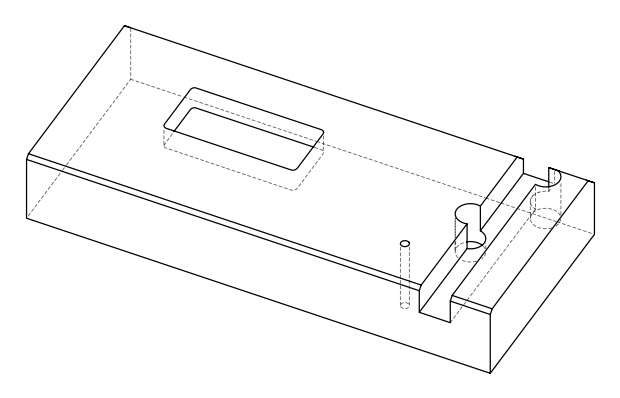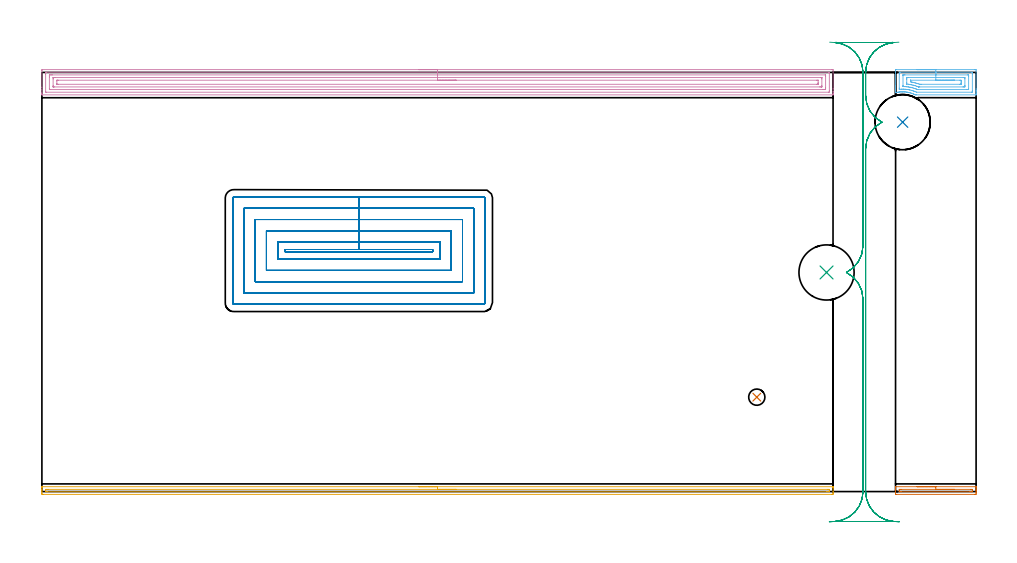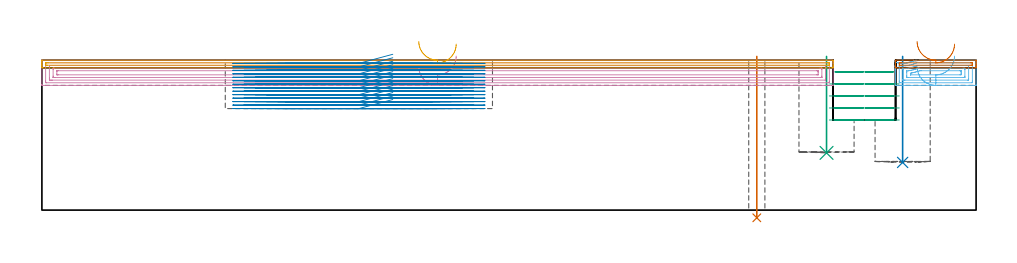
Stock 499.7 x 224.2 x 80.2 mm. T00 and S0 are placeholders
(PLAN: 9 operations, 4 tool changes, 80.5 min)
(1 DRILL_THROUGH_HOLE_FROM_SOLID_MATERIAL | STEP1HOLE | UGT0301_482 | 0.35 min | 4714 mm3)
(2 INDEXABLE_INSERT_DRILL_BLIND_HOLE_FROM_SOLID | STEP1POCKET | NXT0302_030 | 0.23 min | 37103 mm3)
(3 INDEXABLE_INSERT_DRILL_BLIND_HOLE_FROM_SOLID_1 | STEP1POCKET_1 | NXT0302_030 | 0.21 min | 33626 mm3)
(4 AREA_MILL | FG_CHAMFER_SURFACE | UGT0205_001 | 17.21 min | 39201 mm3)
(5 AREA_MILL_1 | FG_CHAMFER_SURFACE_1 | UGT0205_001 | 6.93 min | 3582 mm3)
(6 AREA_MILL_2 | FG_CHAMFER_SURFACE_2 | UGT0205_001 | 1.97 min | 4547 mm3)
(7 AREA_MILL_3 | FG_CHAMFER_SURFACE_3 | UGT0205_001 | 0.85 min | 374 mm3)
(8 MILL_RECTANGULAR_POCKET | POCKET_RECTANGULAR_STRAIGHT | NXT0201_009 | Follow Part, ap 2, ae 75% | 46.72 min | 240927 mm3)
(9 MILL_RECTANGULAR_SLOT | SLOT_RECTANGULAR | UGT0201_004 | Follow Part, ap 8, ae 75% | 6.05 min | 223362 mm3)
(TOOL UGT0301_482 | Carbide Drill 8.7 mm | D8.7 PA118 FL81 Z2)
(TOOL NXT0302_030 | Index. Insert Drill 29.5mm [880-D2950L32-03] | D29.5 PA176 FL89 Z2)
(TOOL UGT0205_001 | Chamfer Mill 20 x 3 x 45 deg. | D20 FL50 Z2)
(TOOL NXT0201_009 | ENDMILL 8mm [2P460-0800-NA 1630] | D8 FL26 Z6)
(TOOL UGT0201_004 | End Mill 32 mm | D32 FL53 Z6)
(OP 1 DRILL_THROUGH_HOLE_FROM_SOLID_MATERIAL)
G17 G21 G94 G90
T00 M6
G54
G17 G0 G90 X382.4 Y50.5 S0 M3
G43 Z90.2 H0
G94 G81 G98 Z-4.114 F250. R82.2
G80
M5
M2
(OP 2 INDEXABLE_INSERT_DRILL_BLIND_HOLE_FROM_SOLID)
G17 G21 G94 G90
T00 M6
G54
G17 G0 G90 X460.4 Y197.6 S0 M3
G43 Z90.2 H1
G94 G81 G98 Z25.5 F250. R82.2
G80
M5
M2
(OP 3 INDEXABLE_INSERT_DRILL_BLIND_HOLE_FROM_SOLID_1)
G17 G21 G94 G90
T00 M6
G54
G17 G0 G90 X419.7 Y117.2 S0 M3
G43 Z90.2 H1
G94 G81 G98 Z30.6 F250. R82.2
G80
M5
M2
(OP 4 AREA_MILL)
G17 G21 G94 G90
T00 M6
G54
G17 G0 G90 X201.6 Y225.7 S1061 M3
G43 Z90.2 H0
Z76.7
G94 G1 X201.638 Z75.828 F250.
X201.752 Z74.963
X201.941 Z74.112
X202.203 Z73.28
X202.537 Z72.474
X202.94 Z71.7
X203.408 Z70.964
X203.94 Z70.272
X204.529 Z69.629
X205.172 Z69.039
X205.864 Z68.508
X206.6 Z68.04
X207.374 Z67.637
X208.18 Z67.303
X209.012 Z67.041
X209.864 Z66.852
X210.728 Z66.738
X211.6 Z66.7
X422.573
X422.93 Y225.697 Z66.702
X423.19 Y225.692 Z66.706
X423.2 Y225.429 Z66.969
Y215.4 Z76.995
Y213.981 Z78.415
Y213.625 Z78.77
Y212.912 Z79.488
Y212.631 Z79.768
Y212.237 Z80.154
X423.191 Y212.203 Z80.188
X423.02 Y212.2 Z80.2
X0.18
X0.01 Y212.203 Z80.188
X0.007 Y212.236 Z80.155
X0. Y212.631 Z79.768
Y212.912 Z79.488
Y213.625 Z78.77
Y214.869 Z77.528
Y216.287 Z76.108
Y225.163 Z67.234
X0.002 Y225.43 Z66.967
X0.01 Y225.692 Z66.706
X0.273 Y225.699 Z66.699
X211.6 Y225.7 Z66.7
Y224.286 Z68.114
X420.786
X421.19 Y224.275 Z68.125
X421.199 Y223.865 Z68.535
X421.2 Y214.512 Z77.888
X421.199 Y214.102 Z78.298
X421.19 Y213.625 Z78.775
X420.796 Y213.614 Z78.786
X420.786
X2.414
X2.01 Y213.625 Z78.775
X2.001 Y214.035 Z78.365
X2. Y223.388 Z69.012
X2.001 Y223.798 Z68.602
X2.01 Y224.275 Z68.125
X2.404 Y224.286 Z68.114
X2.414
X211.6
Y222.872 Z69.528
X418.998 Y222.871 Z69.529
X419.122 Y222.869 Z69.531
X419.167 Y222.867 Z69.533
X419.185 Y222.866 Z69.534
X419.19 Y222.834 Z69.566
X419.195 Y222.701 Z69.699
X419.199 Y222.5 Z69.9
X419.2 Y222.3 Z70.1
Y216.087 Z76.313
X419.196 Y215.4 Z77.
X419.192 Y215.207 Z77.193
X419.175 Y215.035 Z77.365
X418.998 Y215.033 Z77.367
X418.477 Y215.03 Z77.37
X418.104 Y215.029 Z77.371
X417.584 Y215.028 Z77.372
X4.202 Y215.029 Z77.371
X4.078 Y215.031 Z77.369
X4.033 Y215.033 Z77.367
X4.015 Y215.034 Z77.366
X4.01 Y215.066 Z77.334
X4.005 Y215.199 Z77.201
X4.001 Y215.4 Z77.
X4. Y221.813 Z70.587
X4.004 Y222.5 Z69.9
X4.008 Y222.693 Z69.707
X4.025 Y222.865 Z69.535
X4.202 Y222.867 Z69.533
X4.723 Y222.87 Z69.53
X5.096 Y222.871 Z69.529
X5.616 Y222.872 Z69.528
X211.6
Y221.457 Z70.943
X416.472
X417.097 Y221.455 Z70.945
X417.168 Y221.453 Z70.947
X417.185 Y221.451 Z70.949
X417.19 Y221.436 Z70.964
X417.194 Y221.383 Z71.017
X417.198 Y221.167 Z71.233
X417.2 Y220.735 Z71.665
Y217.185 Z75.215
X417.197 Y216.736 Z75.664
X417.193 Y216.517 Z75.883
X417.19 Y216.463 Z75.937
X417.183 Y216.449 Z75.951
X417.158 Y216.448 Z75.952
X417.051 Y216.445 Z75.955
X416.316 Y216.443 Z75.957
X416.159
X6.728
X6.103 Y216.445 Z75.955
X6.032 Y216.448 Z75.952
X6.015 Y216.449 Z75.951
X6.01 Y216.464 Z75.936
X6.006 Y216.517 Z75.883
X6.002 Y216.733 Z75.667
X6. Y217.165 Z75.235
Y220.715 Z71.685
X6.003 Y221.164 Z71.236
X6.007 Y221.383 Z71.017
X6.01 Y221.437 Z70.963
X6.017 Y221.451 Z70.949
X6.042 Y221.452 Z70.948
X6.149 Y221.455 Z70.945
X6.884 Y221.457 Z70.943
X7.041
X211.6
Y220.043 Z72.357
X414.528
X414.735 Y220.042 Z72.358
X415.148 Y220.037 Z72.363
X415.191 Y220.035 Z72.365
X415.194 Y220.024 Z72.376
X415.198 Y219.992 Z72.408
X415.2 Y219.933 Z72.467
Y219.838 Z72.562
Y218.95 Z73.45
X415.199 Y218.283 Z74.117
X415.195 Y218.062 Z74.338
X415.19 Y217.897 Z74.503
X415.182 Y217.864 Z74.536
X415.08 Y217.861 Z74.539
X414.942 Y217.858 Z74.542
X414.735 Y217.857 Z74.543
X414.528
X8.672
X8.465 Y217.858 Z74.542
X8.052 Y217.863 Z74.537
X8.009 Y217.865 Z74.535
X8.006 Y217.876 Z74.524
X8.002 Y217.909 Z74.491
X8. Y217.967 Z74.433
Y218.062 Z74.338
X8.001 Y219.617 Z72.783
X8.005 Y219.838 Z72.562
X8.01 Y220.004 Z72.396
X8.018 Y220.036 Z72.364
X8.12 Y220.04 Z72.36
X8.258 Y220.042 Z72.358
X8.465 Y220.043 Z72.357
X8.672
X211.6
X212.472 Z72.395
X213.336 Z72.509
X214.188 Z72.698
X215.02 Z72.96
X215.826 Z73.294
X216.6 Z73.697
X217.336 Z74.165
X218.028 Z74.696
X218.671 Z75.286
X219.26 Z75.929
X219.792 Z76.621
X220.26 Z77.357
X220.663 Z78.131
X220.997 Z78.937
X221.259 Z79.769
X221.448 Z80.62
X221.562 Z81.485
X221.6 Z82.357
G0 Z90.2
M5
M2
(OP 5 AREA_MILL_1)
G17 G21 G94 G90
T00 M6
G54
G17 G0 G90 X201.6 Y2.6 S1061 M3
G43 Z90.2 H0
G94 G1 X201.638 Z89.328 F250.
X201.752 Z88.463
X201.941 Z87.612
X202.203 Z86.78
X202.537 Z85.974
X202.94 Z85.2
X203.408 Z84.464
X203.94 Z83.772
X204.529 Z83.129
X205.172 Z82.539
X205.864 Z82.008
X206.6 Z81.54
X207.374 Z81.137
X208.18 Z80.803
X209.012 Z80.541
X209.864 Z80.352
X210.728 Z80.238
X211.6 Z80.2
X423.021
X423.19 Y2.597 Z80.188
X423.198 Y2.478 Z80.07
X423.2 Y2.353 Z79.952
Y2.121 Z79.721
Y1.421 Z79.016
Y0.2 Z77.797
Y-0.321 Z77.273
Y-0.932 Z76.664
X423.197 Y-1.192 Z76.403
X423.19 Y-1.493 Z76.103
X422.887 Y-1.498 Z76.1
X422.573 Y-1.5
X0.627
X0.313 Y-1.498
X0.01 Y-1.493 Z76.103
X0. Y-1.192 Z76.403
Y-0.932 Z76.664
Y-0.321 Z77.273
Y0.2 Z77.797
Y0.55 Z78.146
Y1.071 Z78.667
Y1.421 Z79.016
Y2.121 Z79.721
Y2.353 Z79.952
X0.002 Y2.478 Z80.07
X0.01 Y2.597 Z80.188
X0.18 Y2.6 Z80.2
X211.6
Y1.186 Z78.786
X420.134 Y1.185 Z78.785
X420.786 Y1.183 Z78.783
X421.111 Y1.18 Z78.78
X421.184 Y1.179 Z78.779
X421.19 Y1.088 Z78.688
X421.197 Y0.951 Z78.551
X421.199 Y0.55 Z78.15
X421.197 Y0.149 Z77.749
X421.19 Y0.012 Z77.612
X421.184 Y-0.079 Z77.521
X421.111 Y-0.08 Z77.52
X420.786 Y-0.084 Z77.516
X420.544 Y-0.085 Z77.515
X419.892 Y-0.086 Z77.514
X3.067
X2.414 Y-0.083 Z77.517
X2.089 Y-0.08 Z77.52
X2.016 Y-0.079 Z77.521
X2.01 Y0.012 Z77.612
X2.003 Y0.149 Z77.749
X2.001 Y0.55 Z78.15
X2.003 Y0.951 Z78.551
X2.01 Y1.088 Z78.688
X2.016 Y1.179 Z78.779
X2.089 Y1.18 Z78.78
X2.414 Y1.184 Z78.784
X2.656 Y1.185 Z78.785
X3.308 Y1.186 Z78.786
X211.6
X212.472 Z78.824
X213.336 Z78.938
X214.188 Z79.126
X215.02 Z79.389
X215.826 Z79.723
X216.6 Z80.125
X217.336 Z80.594
X218.028 Z81.125
X218.671 Z81.715
X219.26 Z82.358
X219.792 Z83.05
X220.26 Z83.786
X220.663 Z84.56
X220.997 Z85.366
X221.259 Z86.198
X221.448 Z87.049
X221.562 Z87.914
X221.6 Z88.786
G0 Z90.2
M5
M2
(OP 6 AREA_MILL_2)
G17 G21 G94 G90
T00 M6
G54
G17 G0 G90 X468.15 Y225.7 S1061 M3
G43 Z90.2 H0
Z76.7
G94 G1 X468.188 Z75.828 F250.
X468.302 Z74.963
X468.491 Z74.112
X468.753 Z73.28
X469.087 Z72.474
X469.49 Z71.7
X469.959 Z70.964
X470.49 Z70.272
X471.079 Z69.629
X471.722 Z69.04
X472.414 Z68.508
X473.15 Z68.04
X473.924 Z67.637
X474.73 Z67.303
X475.562 Z67.041
X476.414 Z66.852
X477.278 Z66.738
X478.15 Z66.7
X499.105
X499.461 Y225.697 Z66.702
X499.69 Y225.691 Z66.706
X499.7 Y225.458 Z66.939
Y215.4 Z76.994
Y214.809 Z77.588
Y214.512 Z77.884
Y213.921 Z78.475
Y213.625 Z78.77
Y213.031 Z79.368
Y212.559 Z79.84
Y212.231 Z80.16
X499.691 Y212.203 Z80.188
X499.551 Y212.2 Z80.2
X467.895
X467.17 Y212.204 Z80.189
X467.004 Y212.284 Z80.113
X466.594 Y212.48 Z79.918
X466.315 Y212.602 Z79.795
X466.148 Y212.675 Z79.721
X465.229 Y213.036 Z79.364
X464.8 Y213.173 Z79.227
X464.37 Y213.296 Z79.101
X463.481 Y213.515 Z78.881
X463.037 Y213.608 Z78.792
X462.709 Y213.66 Z78.739
X462.592 Y213.678 Z78.72
X461.692 Y213.781 Z78.616
X461.654 Y213.783 Z78.612
X461.514 Y213.791 Z78.602
X460.814 Y213.832 Z78.56
X460.762 Z78.558
X460.514 Y213.831 Z78.556
X460.465 Z78.555
X460.414 Z78.553
X460.27 Y213.832 Z78.558
X459.925 Y213.831 Z78.56
X459.87 Y213.827 Z78.562
X459.56 Y213.808 Z78.585
X459.036 Y213.774 Z78.619
X458.978 Y213.766 Z78.625
X458.626 Y213.725 Z78.67
X458.147 Y213.667 Z78.729
X457.856 Y213.622 Z78.778
X457.702 Y213.595 Z78.801
X457.258 Y213.504 Z78.89
X457.195 Y213.489 Z78.904
X456.993 Y213.444 Z78.953
X456.749 Y213.386 Z79.008
X456.638 Y213.363 Z79.036
X456.61 Y213.361
X456.6 Y213.452 Z78.947
Y214.806 Z77.593
Y215.4 Z76.996
Y215.697 Z76.7
Y216.287 Z76.109
Y216.584 Z75.813
Y217.175 Z75.22
Y225.163 Z67.234
X456.602 Y225.46 Z66.937
X456.61 Y225.692 Z66.705
X456.842 Y225.699 Z66.699
X478.15 Y225.7 Z66.7
Y224.286 Z68.114
X497.332 Y224.285 Z68.115
X497.69 Y224.275 Z68.125
X497.697 Y223.902 Z68.498
X497.699 Y223.388 Z69.012
X497.7 Y223.011 Z69.389
X497.699 Y214.512 Z77.888
X497.698 Y214.138 Z78.262
X497.69 Y213.625 Z78.775
X497.332 Y213.615 Z78.785
X497.322 Y213.614 Z78.786
X467.895 Y213.615 Z78.785
X467.886
X467.792 Y213.625 Z78.775
X467.004 Y213.95 Z78.45
X466.456 Y214.17 Z78.23
X466.112 Y214.297 Z78.103
X465.446 Y214.512 Z77.888
X465.22 Y214.578 Z77.822
X465.129 Y214.604 Z77.796
X464.329 Y214.798 Z77.602
X463.954 Y214.885 Z77.515
X463.437 Y214.987 Z77.413
X462.874 Y215.072 Z77.328
X462.545 Y215.111 Z77.289
X461.87 Y215.185 Z77.215
X461.654 Y215.2 Z77.2
X460.921 Y215.242 Z77.158
X460.762 Y215.245 Z77.155
X460.021 Y215.249 Z77.151
X459.987
X458.978 Y215.195 Z77.205
X458.755 Y215.185 Z77.215
X458.61 Y215.181 Z77.219
X458.606 Y215.274 Z77.126
X458.603 Y215.4 Z77.
X458.6 Y215.776 Z76.624
X458.601 Y223.388 Z69.012
X458.602 Y223.762 Z68.638
X458.61 Y224.275 Z68.125
X458.968 Y224.286 Z68.114
X458.978
X478.15
Y222.872 Z69.528
X495.166 Y222.871 Z69.529
X495.538 Y222.869 Z69.531
X495.662 Y222.867 Z69.533
X495.678 Y222.865 Z69.535
X495.69 Y222.852 Z69.548
X495.695 Y222.769 Z69.631
X495.698 Y222.661 Z69.739
X495.7 Y222.5 Z69.9
Y222.339 Z70.061
X495.699 Y215.24 Z77.16
X495.693 Y215.078 Z77.322
X495.69 Y215.037 Z77.363
X495.676 Y215.035 Z77.365
X495.631 Y215.032 Z77.368
X495.538 Y215.03 Z77.37
X495.019 Y215.029 Z77.371
X494.647 Y215.028 Z77.372
X468.787 Y215.029 Z77.371
X468.528 Y215.03 Z77.37
X468.399 Y215.033 Z77.367
X468.369 Y215.035 Z77.365
X468.319 Y215.053 Z77.347
X468.197 Y215.1 Z77.3
X467.895 Y215.223 Z77.177
X467.769 Y215.274 Z77.126
X467.446 Y215.4 Z77.
X467.004 Y215.563 Z76.837
X466.756 Y215.646 Z76.754
X466.112 Y215.842 Z76.558
X465.501 Y216.008 Z76.392
X465.22 Y216.077 Z76.323
X464.33 Y216.286 Z76.114
X464.325 Y216.287 Z76.113
X463.437 Y216.434 Z75.966
X463.263 Y216.46 Z75.94
X462.545 Y216.543 Z75.857
X462.258 Y216.573 Z75.827
X461.654 Y216.617 Z75.783
X461.3 Y216.639 Z75.761
X460.644 Y216.667 Z75.733
X460.62 Y216.669 Z75.731
X460.614 Y216.671 Z75.729
X460.61 Y216.693 Z75.707
X460.603 Y217.014 Z75.386
X460.601 Y217.175 Z75.225
Y222.66 Z69.74
X460.607 Y222.822 Z69.578
X460.61 Y222.863 Z69.537
X460.624 Y222.865 Z69.535
X460.669 Y222.869 Z69.531
X460.762 Y222.87 Z69.53
X461.281 Y222.872 Z69.528
X461.654
X478.15
Y221.457 Z70.943
X492.863
X493.02 Y221.456 Z70.944
X493.63 Y221.45 Z70.95
X493.69 Y221.443 Z70.957
X493.693 Y221.353 Z71.047
X493.697 Y221.162 Z71.238
X493.7 Y220.78 Z71.62
Y217.23 Z75.17
Y217.175 Z75.225
X493.697 Y216.758 Z75.642
X493.693 Y216.55 Z75.85
X493.69 Y216.453 Z75.947
X493.592 Y216.449 Z75.951
X492.863 Y216.444 Z75.956
X492.707 Y216.443 Z75.957
X469.523
X469.155 Y216.445 Z75.955
X468.971 Y216.448 Z75.952
X468.927 Y216.45 Z75.95
X468.881 Y216.464 Z75.936
X468.787 Y216.496 Z75.904
X468.449 Y216.624 Z75.776
X467.895 Y216.829 Z75.571
X467.089 Y217.09 Z75.31
X467.004 Y217.116 Z75.284
X466.803 Y217.175 Z75.225
X466.112 Y217.355 Z75.045
X465.869 Y217.416 Z74.984
X465.22 Y217.562 Z74.838
X464.726 Y217.666 Z74.734
X464.329 Y217.736 Z74.664
X463.654 Y217.847 Z74.553
X463.437 Y217.875 Z74.525
X462.635 Y217.973 Z74.427
X462.626 Y217.977 Z74.423
X462.607 Y218.001 Z74.399
X462.604 Y218.062 Z74.338
X462.6 Y218.895 Z73.505
Y220.671 Z71.729
Y220.725 Z71.675
X462.603 Y221.142 Z71.258
X462.607 Y221.35 Z71.05
X462.61 Y221.447 Z70.953
X462.708 Y221.451 Z70.949
X463.437 Y221.456 Z70.944
X463.593 Y221.457 Z70.943
X478.15
Y220.043 Z72.357
X491.08 Y220.042 Z72.358
X491.286 Y220.041 Z72.359
X491.689 Y220.036 Z72.364
X491.692 Y219.838 Z72.562
X491.699 Y219.221 Z73.179
X491.7 Y218.95 Z73.45
Y218.333 Z74.067
X491.697 Y218.062 Z74.338
X491.693 Y217.908 Z74.492
X491.69 Y217.873 Z74.527
X491.676 Y217.864 Z74.536
X491.63 Y217.862 Z74.538
X491.493 Y217.859 Z74.541
X491.286 Y217.857 Z74.543
X491.08
X470.571
X469.884 Y217.858 Z74.542
X469.679 Y217.86 Z74.54
X469.474 Y217.864 Z74.536
X469.377 Y217.886 Z74.514
X468.728 Y218.121 Z74.279
X467.895 Y218.377 Z74.023
X467.445 Y218.511 Z73.889
X467.004 Y218.627 Z73.773
X466.243 Y218.819 Z73.581
X466.112 Y218.85 Z73.55
X465.666 Y218.95 Z73.45
X465.22 Y219.041 Z73.359
X465.107 Y219.063 Z73.337
X464.622 Y219.153 Z73.247
X464.605 Y219.563 Z72.837
X464.602 Y219.838 Z72.562
X464.603 Y219.992 Z72.408
X464.606 Y220.03 Z72.37
X464.609 Y220.034 Z72.366
X464.621 Y220.037 Z72.363
X464.67 Y220.04 Z72.36
X464.807 Y220.042 Z72.358
X478.15 Y220.043 Z72.357
X479.022 Z72.395
X479.886 Z72.509
X480.738 Z72.698
X481.57 Z72.96
X482.376 Z73.294
X483.15 Z73.697
X483.886 Z74.165
X484.578 Z74.696
X485.221 Z75.286
X485.81 Z75.929
X486.342 Z76.621
X486.81 Z77.357
X487.213 Z78.131
X487.547 Z78.937
X487.809 Z79.769
X487.998 Z80.62
X488.112 Z81.485
X488.15 Z82.357
G0 Z90.2
M5
M2
(OP 7 AREA_MILL_3)
G17 G21 G94 G90
T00 M6
G54
G17 G0 G90 X468.15 Y2.6 S1061 M3
G43 Z90.2 H0
G94 G1 X468.188 Z89.328 F250.
X468.302 Z88.463
X468.491 Z87.612
X468.753 Z86.78
X469.087 Z85.974
X469.49 Z85.2
X469.958 Z84.464
X470.49 Z83.772
X471.079 Z83.129
X471.722 Z82.539
X472.414 Z82.008
X473.15 Z81.54
X473.924 Z81.137
X474.73 Z80.803
X475.562 Z80.541
X476.414 Z80.352
X477.278 Z80.238
X478.15 Z80.2
X499.551
X499.69 Y2.597 Z80.188
X499.698 Y2.498 Z80.09
X499.7 Y2.394 Z79.993
Y1.71 Z79.309
Y1.133 Z78.732
Y0.55 Z78.146
Y0.259 Z77.855
Y-0.321 Z77.276
Y-0.612 Z76.985
X499.696 Y-1.192 Z76.402
X499.69 Y-1.492 Z76.103
X499.417 Y-1.497 Z76.1
X499.105 Y-1.5
X457.195
X456.883 Y-1.497
X456.61 Y-1.492 Z76.103
X456.6 Y-1.192 Z76.402
Y-0.612 Z76.985
Y-0.321 Z77.276
Y0.259 Z77.855
Y0.55 Z78.146
Y1.133 Z78.732
Y1.421 Z79.021
Y2.394 Z79.993
X456.602 Y2.498 Z80.09
X456.61 Y2.597 Z80.188
X456.749 Y2.6 Z80.2
X478.15
Y1.186 Z78.786
X496.671
X497.322 Y1.184 Z78.784
X497.566 Y1.182 Z78.782
X497.659 Y1.179 Z78.779
X497.691 Y1.171 Z78.771
X497.693 Y1.154 Z78.754
X497.698 Y1.053 Z78.653
X497.699 Y0.55 Z78.15
Y0.181 Z77.781
X497.695 Y0.057 Z77.657
X497.69 Y-0.04 Z77.56
X497.679 Y-0.079 Z77.521
X497.646 Y-0.08 Z77.52
X497.322 Y-0.084 Z77.516
X497.08 Y-0.085 Z77.515
X496.43 Y-0.086 Z77.514
X459.629
X458.978 Y-0.084 Z77.516
X458.734 Y-0.082 Z77.518
X458.641 Y-0.079 Z77.521
X458.609 Y-0.071 Z77.529
X458.607 Y-0.054 Z77.546
X458.602 Y0.047 Z77.647
X458.601 Y0.55 Z78.15
Y0.919 Z78.519
X458.605 Y1.043 Z78.643
X458.61 Y1.141 Z78.741
X458.621 Y1.179 Z78.779
X458.654 Y1.18 Z78.78
X458.978 Y1.184 Z78.784
X459.22 Y1.185 Z78.785
X459.87 Y1.186 Z78.786
X478.15
X479.022 Z78.824
X479.886 Z78.938
X480.738 Z79.126
X481.57 Z79.389
X482.376 Z79.723
X483.15 Z80.125
X483.886 Z80.594
X484.578 Z81.125
X485.221 Z81.715
X485.81 Z82.358
X486.342 Z83.05
X486.81 Z83.786
X487.213 Z84.56
X487.547 Z85.366
X487.809 Z86.198
X487.998 Z87.049
X488.112 Z87.914
X488.15 Z88.786
G0 Z90.2
M5
M2
(OP 8 MILL_RECTANGULAR_POCKET)
G17 G21 G94 G90
T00 M6
G54
G17 G0 G90 X187.689 Y129.5 S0 M3
G43 Z90.343 H1
Z83.343
G94 G1 X169.55 Z78.483 F250.
X130.1 F500.
Y128.3
X209.
Y129.5
X169.55
Y133.5
X126.1
Y124.3
X213.
Y133.5
X169.55
Y139.5
X120.1
Y118.3
X219.
Y139.5
X169.55
Y145.5
X114.1
Y112.3
X225.
Y145.5
X169.55
Y151.5
X108.1
Y106.3
X231.
Y151.5
X169.55
Y157.5
X102.6
G3 X102.1 Y157. R0.5
G1 Y100.8
G3 X102.6 Y100.3 R0.5
G1 X236.5
G3 X237. Y100.8 R0.5
G1 Y157.
G3 X236.5 Y157.5 R0.5
G1 X169.55
X168.55
G0 X187.689 Y129.5 Z81.483
G1 X169.55 Z76.623 F250.
X130.1 F500.
Y128.3
X209.
Y129.5
X169.55
Y133.5
X126.1
Y124.3
X213.
Y133.5
X169.55
Y139.5
X120.1
Y118.3
X219.
Y139.5
X169.55
Y145.5
X114.1
Y112.3
X225.
Y145.5
X169.55
Y151.5
X108.1
Y106.3
X231.
Y151.5
X169.55
Y157.5
X102.6
G3 X102.1 Y157. R0.5
G1 Y100.8
G3 X102.6 Y100.3 R0.5
G1 X236.5
G3 X237. Y100.8 R0.5
G1 Y157.
G3 X236.5 Y157.5 R0.5
G1 X169.55
X168.55
G0 X187.689 Y129.5 Z79.623
G1 X169.55 Z74.763 F250.
X130.1 F500.
Y128.3
X209.
Y129.5
X169.55
Y133.5
X126.1
Y124.3
X213.
Y133.5
X169.55
Y139.5
X120.1
Y118.3
X219.
Y139.5
X169.55
Y145.5
X114.1
Y112.3
X225.
Y145.5
X169.55
Y151.5
X108.1
Y106.3
X231.
Y151.5
X169.55
Y157.5
X102.6
G3 X102.1 Y157. R0.5
G1 Y100.8
G3 X102.6 Y100.3 R0.5
G1 X236.5
G3 X237. Y100.8 R0.5
G1 Y157.
G3 X236.5 Y157.5 R0.5
G1 X169.55
X168.55
G0 X187.689 Y129.5 Z77.763
G1 X169.55 Z72.902 F250.
X130.1 F500.
Y128.3
X209.
Y129.5
X169.55
Y133.5
X126.1
Y124.3
X213.
Y133.5
X169.55
Y139.5
X120.1
Y118.3
X219.
Y139.5
X169.55
Y145.5
X114.1
Y112.3
X225.
Y145.5
X169.55
Y151.5
X108.1
Y106.3
X231.
Y151.5
X169.55
Y157.5
X102.6
G3 X102.1 Y157. R0.5
G1 Y100.8
G3 X102.6 Y100.3 R0.5
G1 X236.5
G3 X237. Y100.8 R0.5
G1 Y157.
G3 X236.5 Y157.5 R0.5
G1 X169.55
X168.55
G0 X187.689 Y129.5 Z75.902
G1 X169.55 Z71.042 F250.
X130.1 F500.
Y128.3
X209.
Y129.5
X169.55
Y133.5
X126.1
Y124.3
X213.
Y133.5
X169.55
Y139.5
X120.1
Y118.3
X219.
Y139.5
X169.55
Y145.5
X114.1
Y112.3
X225.
Y145.5
X169.55
Y151.5
X108.1
Y106.3
X231.
Y151.5
X169.55
Y157.5
X102.6
G3 X102.1 Y157. R0.5
G1 Y100.8
G3 X102.6 Y100.3 R0.5
G1 X236.5
G3 X237. Y100.8 R0.5
G1 Y157.
G3 X236.5 Y157.5 R0.5
G1 X169.55
X168.55
G0 X187.689 Y129.5 Z74.042
G1 X169.55 Z69.182 F250.
X130.1 F500.
Y128.3
X209.
Y129.5
X169.55
Y133.5
X126.1
Y124.3
X213.
Y133.5
X169.55
Y139.5
X120.1
Y118.3
X219.
Y139.5
X169.55
Y145.5
X114.1
Y112.3
X225.
Y145.5
X169.55
Y151.5
X108.1
Y106.3
X231.
Y151.5
X169.55
Y157.5
X102.6
G3 X102.1 Y157. R0.5
G1 Y100.8
G3 X102.6 Y100.3 R0.5
G1 X236.5
G3 X237. Y100.8 R0.5
G1 Y157.
G3 X236.5 Y157.5 R0.5
G1 X169.55
X168.55
G0 X187.689 Y129.5 Z72.182
G1 X169.55 Z67.322 F250.
X130.1 F500.
Y128.3
X209.
Y129.5
X169.55
Y133.5
X126.1
Y124.3
X213.
Y133.5
X169.55
Y139.5
X120.1
Y118.3
X219.
Y139.5
X169.55
Y145.5
X114.1
Y112.3
X225.
Y145.5
X169.55
Y151.5
X108.1
Y106.3
X231.
Y151.5
X169.55
Y157.5
X102.6
G3 X102.1 Y157. R0.5
G1 Y100.8
G3 X102.6 Y100.3 R0.5
G1 X236.5
G3 X237. Y100.8 R0.5
G1 Y157.
G3 X236.5 Y157.5 R0.5
G1 X169.55
X168.55
G0 X187.689 Y129.5 Z70.322
G1 X169.55 Z65.461 F250.
X130.1 F500.
Y128.3
X209.
Y129.5
X169.55
Y133.5
X126.1
Y124.3
X213.
Y133.5
X169.55
Y139.5
X120.1
Y118.3
X219.
Y139.5
X169.55
Y145.5
X114.1
Y112.3
X225.
Y145.5
X169.55
Y151.5
X108.1
Y106.3
X231.
Y151.5
X169.55
Y157.5
X102.6
G3 X102.1 Y157. R0.5
G1 Y100.8
G3 X102.6 Y100.3 R0.5
G1 X236.5
G3 X237. Y100.8 R0.5
G1 Y157.
G3 X236.5 Y157.5 R0.5
G1 X169.55
X168.55
G0 X187.689 Y129.5 Z68.461
G1 X169.55 Z63.601 F250.
X130.1 F500.
Y128.3
X209.
Y129.5
X169.55
Y133.5
X126.1
Y124.3
X213.
Y133.5
X169.55
Y139.5
X120.1
Y118.3
X219.
Y139.5
X169.55
Y145.5
X114.1
Y112.3
X225.
Y145.5
X169.55
Y151.5
X108.1
Y106.3
X231.
Y151.5
X169.55
Y157.5
X102.6
G3 X102.1 Y157. R0.5
G1 Y100.8
G3 X102.6 Y100.3 R0.5
G1 X236.5
G3 X237. Y100.8 R0.5
G1 Y157.
G3 X236.5 Y157.5 R0.5
G1 X169.55
X168.55
G0 X187.689 Y129.5 Z66.601
G1 X169.55 Z61.741 F250.
X130.1 F500.
Y128.3
X209.
Y129.5
X169.55
Y133.5
X126.1
Y124.3
X213.
Y133.5
X169.55
Y139.5
X120.1
Y118.3
X219.
Y139.5
X169.55
Y145.5
X114.1
Y112.3
X225.
Y145.5
X169.55
Y151.5
X108.1
Y106.3
X231.
Y151.5
X169.55
Y157.5
X102.6
G3 X102.1 Y157. R0.5
G1 Y100.8
G3 X102.6 Y100.3 R0.5
G1 X236.5
G3 X237. Y100.8 R0.5
G1 Y157.
G3 X236.5 Y157.5 R0.5
G1 X169.55
X168.55
G0 X187.689 Y129.5 Z64.741
G1 X169.55 Z59.881 F250.
X130.1 F500.
Y128.3
X209.
Y129.5
X169.55
Y133.5
X126.1
Y124.3
X213.
Y133.5
X169.55
Y139.5
X120.1
Y118.3
X219.
Y139.5
X169.55
Y145.5
X114.1
Y112.3
X225.
Y145.5
X169.55
Y151.5
X108.1
Y106.3
X231.
Y151.5
X169.55
Y157.5
X102.6
G3 X102.1 Y157. R0.5
G1 Y100.8
G3 X102.6 Y100.3 R0.5
G1 X236.5
G3 X237. Y100.8 R0.5
G1 Y157.
G3 X236.5 Y157.5 R0.5
G1 X169.55
X168.55
G0 X187.689 Y129.5 Z62.881
G1 X169.55 Z58.02 F250.
X130.1 F500.
Y128.3
X209.
Y129.5
X169.55
Y133.5
X126.1
Y124.3
X213.
Y133.5
X169.55
Y139.5
X120.1
Y118.3
X219.
Y139.5
X169.55
Y145.5
X114.1
Y112.3
X225.
Y145.5
X169.55
Y151.5
X108.1
Y106.3
X231.
Y151.5
X169.55
Y157.5
X102.6
G3 X102.1 Y157. R0.5
G1 Y100.8
G3 X102.6 Y100.3 R0.5
G1 X236.5
G3 X237. Y100.8 R0.5
G1 Y157.
G3 X236.5 Y157.5 R0.5
G1 X169.55
X168.55
G0 X187.689 Y129.5 Z61.02
G1 X169.55 Z56.16 F250.
X130.1 F500.
Y128.3
X209.
Y129.5
X169.55
Y133.5
X126.1
Y124.3
X213.
Y133.5
X169.55
Y139.5
X120.1
Y118.3
X219.
Y139.5
X169.55
Y145.5
X114.1
Y112.3
X225.
Y145.5
X169.55
Y151.5
X108.1
Y106.3
X231.
Y151.5
X169.55
Y157.5
X102.6
G3 X102.1 Y157. R0.5
G1 Y100.8
G3 X102.6 Y100.3 R0.5
G1 X236.5
G3 X237. Y100.8 R0.5
G1 Y157.
G3 X236.5 Y157.5 R0.5
G1 X169.55
X168.55
G0 X187.689 Y129.5 Z59.16
G1 X169.55 Z54.3 F250.
X130.1 F500.
Y128.3
X209.
Y129.5
X169.55
Y133.5
X126.1
Y124.3
X213.
Y133.5
X169.55
Y139.5
X120.1
Y118.3
X219.
Y139.5
X169.55
Y145.5
X114.1
Y112.3
X225.
Y145.5
X169.55
Y151.5
X108.1
Y106.3
X231.
Y151.5
X169.55
Y157.5
X102.6
G3 X102.1 Y157. R0.5
G1 Y100.8
G3 X102.6 Y100.3 R0.5
G1 X236.5
G3 X237. Y100.8 R0.5
G1 Y157.
G3 X236.5 Y157.5 R0.5
G1 X169.55
X168.55
G0 Z90.343
M5
M2
(OP 9 MILL_RECTANGULAR_SLOT)
G17 G21 G94 G90
T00 M6
G54
G17 G0 G90 X424.675 Y240.412 S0 M3
G43 Z90.343 H0
Z73.915
G94 G1 X427.561 Y239.594 F250.
G2 X439.2 Y224.2 R16. F500.
G1 Y131.529
G2 X430.32 Y117.2 R16.
X439.2 Y102.871 R16.
G1 Y0.
G2 X424.179 Y-15.97 R16.
G1 Y-16.
X455.621
Y-15.97
G2 X440.6 Y0. R16.
G1 Y183.348
G2 X449.328 Y197.6 R16.
X440.6 Y211.852 R16.
G1 Y224.2
G2 X452.239 Y239.594 R16.
G1 X455.126 Y240.412 F250.
G0 X421.363 Y240.375 Z67.486
G1 X424.355 Y240.158
G2 X439.2 Y224.2 R16. F500.
G1 Y131.529
G2 X430.32 Y117.2 R16.
X439.2 Y102.871 R16.
G1 Y0.
G2 X424.179 Y-15.97 R16.
G1 Y-16.
X455.621
Y-15.97
G2 X440.6 Y0. R16.
G1 Y183.348
G2 X449.328 Y197.6 R16.
X440.6 Y211.852 R16.
G1 Y224.2
G2 X455.437 Y240.158 R16.
G1 X458.429 Y240.376 F250.
G0 Z90.343
X458.615 Y-16.154
Z61.057
G1 X455.621 Y-15.97
G2 X440.6 Y0. R16. F500.
G1 Y183.348
G2 X449.328 Y197.6 R16.
X440.6 Y211.852 R16.
G1 Y224.2
G2 X455.621 Y240.17 R16.
G1 Y240.2
X424.179
Y240.17
G2 X439.2 Y224.2 R16.
G1 Y131.529
G2 X430.32 Y117.2 R16.
X439.2 Y102.871 R16.
G1 Y0.
G2 X424.179 Y-15.97 R16.
G1 X421.185 Y-16.154 F250.
G0 X458.615 Z54.629
G1 X455.621 Y-15.97
G2 X440.6 Y0. R16. F500.
G1 Y183.348
G2 X449.328 Y197.6 R16.
X440.6 Y211.852 R16.
G1 Y224.2
G2 X455.621 Y240.17 R16.
G1 Y240.2
X424.179
Y240.17
G2 X439.2 Y224.2 R16.
G1 Y131.529
G2 X430.32 Y117.2 R16.
X439.2 Y102.871 R16.
G1 Y0.
G2 X424.179 Y-15.97 R16.
G1 X421.185 Y-16.154 F250.
G0 X458.615 Z48.2
G1 X455.621 Y-15.97
G2 X440.6 Y0. R16. F500.
G1 Y183.348
G2 X449.328 Y197.6 R16.
X440.6 Y211.852 R16.
G1 Y224.2
G2 X455.621 Y240.17 R16.
G1 Y240.2
X424.179
Y240.17
G2 X439.2 Y224.2 R16.
G1 Y131.529
G2 X430.32 Y117.2 R16.
X439.2 Y102.871 R16.
G1 Y0.
G2 X424.179 Y-15.97 R16.
G1 X421.185 Y-16.154 F250.
G0 Z90.343
M5
M2
